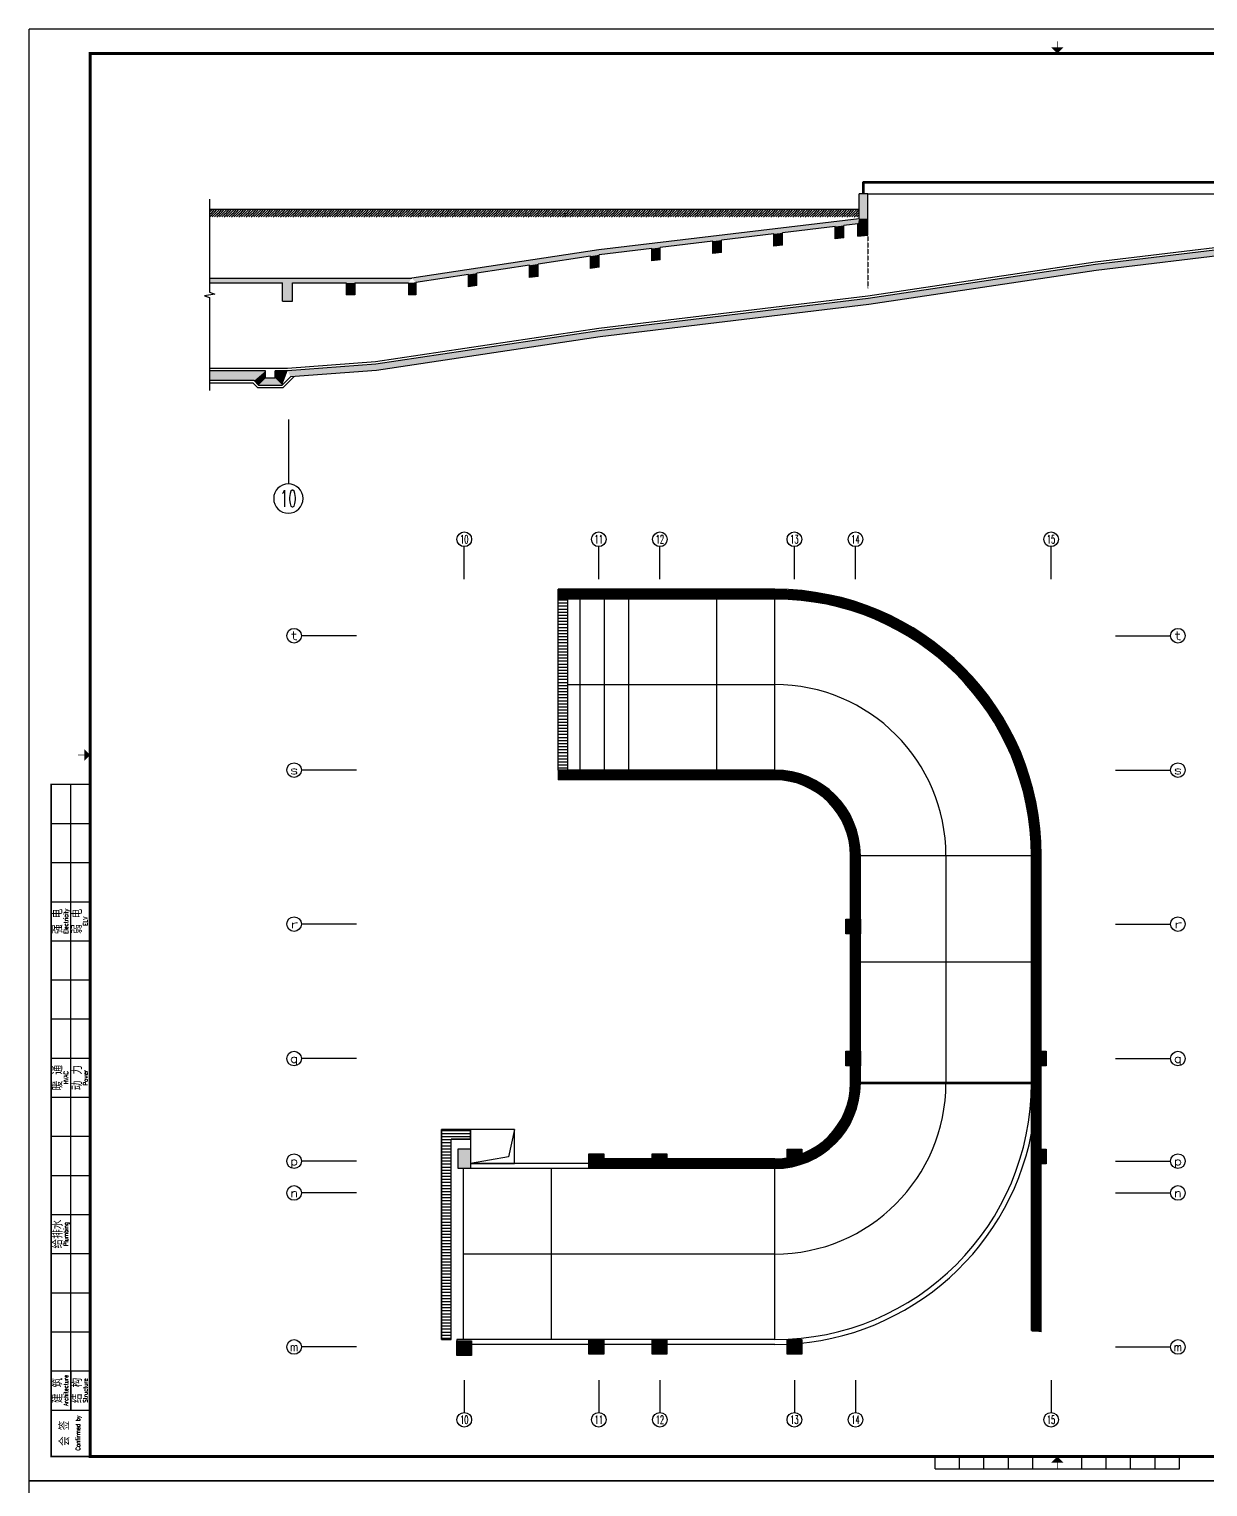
# Model space of a CAD drawing. Extents: x -1348811 to 123514, y -640545 to 749356.
# Drawn here: x -818359 to -770151, y 271985 to 331628 of the extents above; entities that cross this region are included whole.
import ezdxf
from ezdxf.enums import TextEntityAlignment as Align

# ---------------------------------------------------------------- set-up
doc = ezdxf.new("R2010")
doc.units = 0
doc.header["$LTSCALE"] = 10
doc.header["$MEASUREMENT"] = 0
doc.linetypes.add('DASH', pattern=[0.35, 0.25, -0.1])
doc.layers.get('0').update_dxf_attribs({"linetype": 'CONTINUOUS'})
for name, color, linetype in [('A-STAIRS', 9, 'CONTINUOUS'), ('AXIS', 3, 'CONTINUOUS'), ('AXIS_TEXT', 7, 'CONTINUOUS'), ('COLU', 1, 'CONTINUOUS'), ('COLU_HATCH', 252, 'CONTINUOUS'), ('DIM_SYMB', 3, 'CONTINUOUS'), ('jlq', 1, 'CONTINUOUS'), ('PUB_HATCH', 9, 'CONTINUOUS'), ('STAIR', 9, 'CONTINUOUS'), ('STAIRS', 9, 'CONTINUOUS'), ('wall', 8, 'CONTINUOUS'), ('图框', 7, 'CONTINUOUS'), ('结构墙', 1, 'CONTINUOUS')]:
    doc.layers.add(name, color=color, linetype=linetype)
doc.styles.add('_TCH_AXIS', font='COMPLEX', dxfattribs={"bigfont": 'GBCBIG'})
doc.styles.add('COMPLEX', font='COMPLEX')
doc.styles.add('TKZ2_tjkts.shx', font='tjromant.shx', dxfattribs={"bigfont": 'tjkts.shx'})

# ---------------------------------------------------------------- blocks, each defined once
blk = doc.blocks.new('TJAD_TK_A1')
for p, q in [((517.38, 385.45), (517.38, 641.45)), ((509.38, 625.45), (525.38, 625.45)), ((509.38, 609.45), (525.38, 609.45)), ((509.38, 593.45), (525.38, 593.45)), ((509.38, 577.45), (525.38, 577.45)), ((509.38, 561.45), (525.38, 561.45)), ((509.38, 545.45), (525.38, 545.45)), ((509.38, 529.45), (525.38, 529.45)), ((509.38, 513.45), (525.38, 513.45)), ((509.38, 497.45), (525.38, 497.45)), ((509.38, 481.45), (525.38, 481.45)), ((509.38, 465.45), (525.38, 465.45)), ((509.38, 449.45), (525.38, 449.45)), ((509.38, 433.45), (525.38, 433.45)), ((509.38, 417.45), (525.38, 417.45)), ((509.38, 401.45), (525.38, 401.45)), ((517.38, 401.45), (517.38, 385.45)), ((509.38, 385.45), (525.38, 385.45))]:
    blk.add_line(p, q)
at = {"layer": '图框'}
for p, q in [((1341.38, 950.45), (500.38, 950.45)), ((500.38, 356.45), (500.38, 950.45)), ((870.88, 361.45), (870.88, 366.45)), ((880.88, 361.45), (880.88, 366.45)), ((890.88, 361.45), (890.88, 366.45)), ((900.88, 361.45), (900.88, 366.45)), ((910.88, 361.45), (910.88, 366.45)), ((930.88, 361.45), (930.88, 366.45)), ((940.88, 361.45), (940.88, 366.45)), ((950.88, 361.45), (950.88, 366.45)), ((960.88, 361.45), (960.88, 366.45)), ((970.88, 361.45), (970.88, 366.45)), ((870.88, 361.45), (970.88, 361.45)), ((500.38, 356.45), (1341.38, 356.45))]:
    blk.add_line(p, q, dxfattribs=at)
for points, const_width in [([(920.88, 942.95), (920.88, 945.45)], 0.3), ([(522.88, 653.45), (520.38, 653.45)], 0.3), ([(525.38, 366.45), (509.38, 366.45), (509.38, 641.45), (525.38, 641.45)], 0.6), ([(920.88, 363.95), (920.88, 361.45)], 0.3)]:
    blk.add_lwpolyline(points, dxfattribs=dict(at, const_width=const_width))
at = {"layer": '图框', "const_width": 1.2}
blk.add_lwpolyline([(1331.38, 940.45), (525.38, 940.45), (525.38, 366.45), (1331.38, 366.45)], close=True, dxfattribs=at)
at = {"layer": '图框'}
for points in [[(918.38, 942.95), (923.38, 942.95), (920.88, 940.45)], [(522.88, 650.95), (522.88, 655.95), (525.38, 653.45)], [(918.38, 363.95), (923.38, 363.95), (920.88, 366.45)]]:
    blk.add_solid(points, dxfattribs=at)
at = {"style": 'TKZ2_tjkts.shx', "width": 0.8}
for s, p in [('Electricity', (515.4, 585.45)), ('ELV', (523.4, 585.45)), ('HVAC', (515.4, 521.45)), ('Power', (523.4, 521.45)), ('Plumbing', (515.4, 457.45)), ('Architecture', (515.4, 393.45)), ('Structure', (523.4, 393.45)), ('Confirmed by', (520.33, 376.06))]:
    blk.add_text(s, height=1.8, rotation=90, dxfattribs=at).set_placement(p, align=Align.MIDDLE_CENTER)
at = {"style": 'TKZ2_tjkts.shx'}
for s, p in [('强 电', (512.17, 585.45)), ('弱 电', (520.17, 585.45)), ('暖 通', (512.17, 521.45)), ('动 力', (520.17, 521.45)), ('给排水', (512.17, 457.45)), ('建 筑', (512.17, 393.45)), ('结 构', (520.17, 393.45)), ('会 签', (515, 375.95))]:
    blk.add_text(s, height=3.6, rotation=90, dxfattribs=at).set_placement(p, align=Align.MIDDLE_CENTER)
blk = doc.blocks.new('TJAD_图框_A1')
at = {"layer": '图框'}
blk.add_blockref('TJAD_TK_A1', (0, 0), dxfattribs=at)
blk = doc.blocks.new('_AXISO')
blk.add_circle((0, 0), 0.5)
at = {"layer": 'AXIS_TEXT', "style": 'COMPLEX', "width": 1.041667}
blk.add_attdef('A', text='', height=0.56, dxfattribs=at).set_placement((-0.25, -0.28), (0.25, -0.28), align=Align.FIT)
blk = doc.blocks.new('$LinePat$00000001')
for p, q in [((100, 0), (0, -100)), ((100, -100), (0, -200)), ((100, -200), (0, -300))]:
    blk.add_line(p, q)

msp = doc.modelspace()

# ---------------------------------------------------------------- hatches: boundary and pattern name
at = {"layer": 'COLU_HATCH'}
for points in [[(-784961.8, 295210.3), (-784361.8, 295210.3), (-784361.8, 294610.3), (-784961.8, 294610.3)], [(-784961.8, 289810.3), (-784361.8, 289810.3), (-784361.8, 289210.3), (-784961.8, 289210.3)], [(-777361.8, 289810.3), (-776761.8, 289810.3), (-776761.8, 289210.3), (-777361.8, 289210.3)], [(-800811.8, 285810.3), (-800311.8, 285810.3), (-800311.8, 285010.3), (-800811.8, 285010.3)], [(-787361.8, 285803), (-786761.8, 285803), (-786761.8, 285203), (-787361.8, 285203)], [(-777361.8, 285803), (-776761.8, 285803), (-776761.8, 285203), (-777361.8, 285203)], [(-795461.8, 285610.3), (-794861.8, 285610.3), (-794861.8, 285010.3), (-795461.8, 285010.3)], [(-792884.6, 285610.3), (-792284.6, 285610.3), (-792284.6, 285010.3), (-792884.6, 285010.3)], [(-800861.8, 277960.3), (-800261.8, 277960.3), (-800261.8, 277360.3), (-800861.8, 277360.3)], [(-795461.8, 278010.3), (-794861.8, 278010.3), (-794861.8, 277410.3), (-795461.8, 277410.3)], [(-792884.6, 278010.3), (-792284.6, 278010.3), (-792284.6, 277410.3), (-792884.6, 277410.3)], [(-787361.8, 278010.3), (-786761.8, 278010.3), (-786761.8, 277410.3), (-787361.8, 277410.3)]]:
    msp.add_hatch(color=256, dxfattribs=at).paths.add_polyline_path(points)
at = {"layer": 'STAIRS'}
h = msp.add_hatch(dxfattribs=at)
h.set_pattern_fill('ANSI31', color=252, scale=1000, angle=315, style=0)
h.set_pattern_definition([(0, (-50505.25, 217151.34), (4e-14, 125), [])])
h.paths.add_polyline_path([(-796328.8, 306810.3), (-796728.8, 306810.3), (-796728.8, 305112.3), (-796328.8, 305112.3)])
h.paths.add_polyline_path([(-796328.8, 305112.3), (-796728.8, 305112.3), (-796728.8, 301310.3), (-796328.8, 301310.3)])
h.paths.add_polyline_path([(-796328.8, 308310.3), (-796728.8, 308310.3), (-796728.8, 306810.3), (-796328.8, 306810.3)])
h.paths.add_polyline_path([(-797038.1, 305137.9), (-796049.3, 305137.9), (-796049.3, 305584.2), (-797038.1, 305584.2)], flags=9)
h.paths.add_polyline_path([(-796462.4, 304285.2), (-795695.3, 304285.2), (-795695.3, 303835.2), (-796462.4, 303835.2)], flags=9)
h = msp.add_hatch(dxfattribs=at)
h.set_pattern_fill('ANSI31', color=252, scale=1000, angle=315, style=0)
h.set_pattern_definition([(0, (-278494.17, 323069.76), (4e-14, 125), [])])
h.paths.add_polyline_path([(-801494.8, 278010.3), (-801094.8, 278010.3), (-801094.8, 286210.3), (-800311.8, 286210.3), (-800311.8, 286610.3), (-801494.8, 286610.3)])

# ---------------------------------------------------------------- linework, layer by layer
at = {"layer": 'A-STAIRS'}
for p, q in [((-784262.2, 324894.7), (-784262.2, 325369.7)), ((-784237.2, 325394.7), (-755964.9, 325394.7)), ((-784212.2, 324894.7), (-784212.2, 325369.7)), ((-784212.2, 325344.7), (-755964.9, 325344.7)), ((-784062.2, 324894.7), (-755797.2, 324894.7)), ((-784412.2, 324245.4), (-810981, 324245.4)), ((-763766.2, 323419.4), (-774762.2, 322099.9)), ((-774762.2, 322099.9), (-784062.2, 320704.9)), ((-784062.2, 320704.9), (-795058.2, 319385.4)), ((-795058.2, 319385.4), (-804191.2, 318015.4)), ((-804191.2, 318015.4), (-807791.2, 317745.4)), ((-807791.2, 317745.4), (-810981, 317745.4)), ((-807966.9, 316962.6), (-807514.3, 317415.2)), ((-809198.3, 317145.4), (-810981, 317145.4)), ((-809015.5, 316962.6), (-809198.3, 317145.4)), ((-809015.5, 316962.6), (-807966.9, 316962.6))]:
    msp.add_line(p, q, dxfattribs=at)
at = {"layer": 'A-STAIRS', "linetype": 'DASH', "ltscale": 2}
msp.add_line((-784062.2, 323204.9), (-784062.2, 321034.8), dxfattribs=at)
at = {"layer": 'A-STAIRS', "linetype": 'ByBlock'}
for p, q in [((-796728.8, 301310.3), (-796728.8, 308310.3)), ((-796328.8, 301310.3), (-796328.8, 308310.3)), ((-795828.8, 301310.3), (-795828.8, 308310.3)), ((-794828.8, 301310.3), (-794828.8, 308310.3)), ((-793828.8, 301310.3), (-793828.8, 308310.3)), ((-790228.8, 301310.3), (-790228.8, 308310.3)), ((-787861.8, 301310.3), (-787861.8, 308310.3)), ((-796301.8, 304810.3), (-787861.8, 304810.3)), ((-777361.8, 297810.3), (-784361.8, 297810.3)), ((-780861.8, 297810.3), (-780861.8, 293460.3)), ((-784361.8, 293460.3), (-777361.8, 293460.3)), ((-780861.8, 293452.1), (-780861.8, 288510.3)), ((-777361.8, 288510.3), (-784361.8, 288510.3)), ((-801494.8, 278010.3), (-801494.8, 286610.3)), ((-800311.8, 286610.3), (-801494.8, 286610.3)), ((-801094.8, 278010.3), (-801094.8, 286210.3)), ((-800311.8, 286210.3), (-801094.8, 286210.3)), ((-800594.8, 278010.3), (-800594.8, 285010.3)), ((-796994.8, 278010.3), (-796994.8, 285010.3)), ((-796994.8, 278010.3), (-796994.8, 285010.3)), ((-787861.8, 278010.3), (-787861.8, 285010.3)), ((-787861.8, 281510.3), (-800594.8, 281510.3)), ((-801094.8, 278010.3), (-801494.8, 278010.3))]:
    msp.add_line(p, q, dxfattribs=at)
at = {"layer": 'A-STAIRS', "linetype": 'DASH', "const_width": 100}
msp.add_lwpolyline([(-784361.8, 288510.3), (-777361.8, 288510.3)], dxfattribs=at)
at = {"layer": 'A-STAIRS', "linetype": 'ByBlock'}
msp.add_lwpolyline([(-800311.8, 286610.3), (-800311.8, 285210.3), (-798511.8, 285210.3), (-798511.8, 286610.3)], close=True, dxfattribs=at)
msp.add_lwpolyline([(-798511.8, 286610.3), (-798750.5, 285491.9), (-800311.8, 285210.3)], dxfattribs=at)
for centre, start, end in [((-787861.8, 297810.3), 0, 90), ((-787861.8, 288510.3), 270, 0)]:
    msp.add_arc(centre, 7000, start, end, dxfattribs=at)
at = {"layer": 'AXIS', "linetype": 'ByBlock'}
msp.add_line((-807758.2, 315656.5), (-807758.2, 313023.4), dxfattribs=at)
at = {"layer": 'AXIS'}
for p, q in [((-800561.8, 309128.4), (-800561.8, 310455.2)), ((-795061.8, 309128.4), (-795061.8, 310455.2)), ((-792561.8, 309128.4), (-792561.8, 310455.2)), ((-787061.8, 309128.4), (-787061.8, 310455.2)), ((-784561.8, 309128.4), (-784561.8, 310455.2)), ((-776561.8, 309128.4), (-776561.8, 310455.2)), ((-804973.1, 306810.3), (-807222.3, 306810.3)), ((-773924.5, 306810.3), (-771675.3, 306810.3)), ((-804973.1, 301310.3), (-807222.3, 301310.3)), ((-773924.5, 301310.3), (-771675.3, 301310.3)), ((-804973.1, 295010.3), (-807222.3, 295010.3)), ((-773924.5, 295010.3), (-771675.3, 295010.3)), ((-804973.1, 289510.3), (-807222.3, 289510.3)), ((-773924.5, 289510.3), (-771675.3, 289510.3)), ((-804973.1, 285310.3), (-807222.3, 285310.3)), ((-773924.5, 285310.3), (-771675.3, 285310.3)), ((-804973.1, 284010.3), (-807222.3, 284010.3)), ((-773924.5, 284010.3), (-771675.3, 284010.3)), ((-804973.1, 277710.3), (-807222.3, 277710.3)), ((-773924.5, 277710.3), (-771675.3, 277710.3)), ((-800561.8, 276356.9), (-800561.8, 275030.1)), ((-795061.8, 276356.9), (-795061.8, 275030.1)), ((-792561.8, 276356.9), (-792561.8, 275030.1)), ((-787061.8, 276356.9), (-787061.8, 275030.1)), ((-784561.8, 276356.9), (-784561.8, 275030.1)), ((-776561.8, 276356.9), (-776561.8, 275030.1))]:
    msp.add_line(p, q, dxfattribs=at)
for centre in [(-800561.8, 310755.2), (-795061.8, 310755.2), (-792561.8, 310755.2), (-787061.8, 310755.2), (-784561.8, 310755.2), (-776561.8, 310755.2), (-807522.3, 306810.3), (-771375.3, 306810.3), (-807522.3, 301310.3), (-771375.3, 301310.3), (-807522.3, 295010.3), (-771375.3, 295010.3), (-807522.3, 289510.3), (-771375.3, 289510.3), (-807522.3, 285310.3), (-771375.3, 285310.3), (-807522.3, 284010.3), (-771375.3, 284010.3), (-807522.3, 277710.3), (-771375.3, 277710.3), (-800561.8, 274730.1), (-795061.8, 274730.1), (-792561.8, 274730.1), (-787061.8, 274730.1), (-784561.8, 274730.1), (-776561.8, 274730.1)]:
    msp.add_circle(centre, 300, dxfattribs=at)
at = {"layer": 'COLU'}
for points in [[(-784961.8, 295210.3), (-784361.8, 295210.3), (-784361.8, 294610.3), (-784961.8, 294610.3)], [(-784961.8, 289810.3), (-784361.8, 289810.3), (-784361.8, 289210.3), (-784961.8, 289210.3)], [(-777361.8, 289810.3), (-776761.8, 289810.3), (-776761.8, 289210.3), (-777361.8, 289210.3)], [(-800811.8, 285810.3), (-800311.8, 285810.3), (-800311.8, 285010.3), (-800811.8, 285010.3)], [(-787361.8, 285803), (-786761.8, 285803), (-786761.8, 285203), (-787361.8, 285203)], [(-777361.8, 285803), (-776761.8, 285803), (-776761.8, 285203), (-777361.8, 285203)], [(-795461.8, 285610.3), (-794861.8, 285610.3), (-794861.8, 285010.3), (-795461.8, 285010.3)], [(-792884.6, 285610.3), (-792284.6, 285610.3), (-792284.6, 285010.3), (-792884.6, 285010.3)], [(-800861.8, 277960.3), (-800261.8, 277960.3), (-800261.8, 277360.3), (-800861.8, 277360.3)], [(-795461.8, 278010.3), (-794861.8, 278010.3), (-794861.8, 277410.3), (-795461.8, 277410.3)], [(-792884.6, 278010.3), (-792284.6, 278010.3), (-792284.6, 277410.3), (-792884.6, 277410.3)], [(-787361.8, 278010.3), (-786761.8, 278010.3), (-786761.8, 277410.3), (-787361.8, 277410.3)]]:
    msp.add_lwpolyline(points, close=True, dxfattribs=at)
at = {"layer": 'COLU_HATCH', "const_width": 400}
for points in [[(-777161.8, 278329.6), (-777161.8, 297810.3, 0.4142136), (-787861.8, 308510.3), (-796728.8, 308510.3)], [(-796728.8, 301110.3), (-787861.8, 301110.3, -0.4142136), (-784561.8, 297810.3), (-784561.8, 288510.3, -0.4142136), (-787861.8, 285210.3), (-794861.8, 285210.3)]]:
    msp.add_lwpolyline(points, format="xyb", dxfattribs=at)
at = {"layer": 'DIM_SYMB'}
msp.add_lwpolyline([(-810981, 324664.9), (-810981, 320867.6), (-810771, 320791.2), (-811191, 320717.2), (-810981, 320642.6), (-810981, 316845.4)], dxfattribs=at)
for points in [[(-795828.8, 304810.3, 0, 0, 0), (-795128.8, 304810.3, 80, 0, 0), (-794828.8, 304810.3, 0, 0, 0)], [(-793828.8, 304810.3, 0, 0, 0), (-788161.8, 304810.3, 80, 0, 0), (-787861.8, 304810.3, 0, 0, 0)], [(-780861.8, 297810.3, 0, 0, 0), (-780861.8, 288810.3, 80, 0, 0), (-780861.8, 288510.3, 0, 0, 0)], [(-787861.8, 281510.3, 0, 0, 0), (-800294.8, 281510.3, 80, 0, 0), (-800594.8, 281510.3, 0, 0, 0)]]:
    msp.add_lwpolyline(points, format="xyseb", dxfattribs=at)
at = {"layer": 'jlq'}
for p, q in [((-787861.8, 308710.3), (-796728.8, 308710.3)), ((-796728.8, 308310.3), (-796728.8, 308710.3)), ((-787861.8, 308310.3), (-796728.8, 308310.3)), ((-787861.8, 301310.3), (-796728.8, 301310.3)), ((-796728.8, 301310.3), (-796728.8, 300910.3)), ((-787861.8, 300910.3), (-796728.8, 300910.3)), ((-784761.8, 288510.3), (-784761.8, 297810.3)), ((-784361.8, 288510.3), (-784361.8, 297810.3)), ((-777361.8, 292570.6), (-777361.8, 297810.3)), ((-776961.8, 292416.7), (-776961.8, 297810.3)), ((-777361.8, 278381.2), (-777361.8, 292570.6)), ((-776961.8, 278329.6), (-776961.8, 292416.7)), ((-787861.8, 285410.3), (-794861.8, 285410.3)), ((-794861.8, 285410.3), (-794861.8, 285010.3)), ((-787861.8, 285010.3), (-794861.8, 285010.3)), ((-776961.8, 278329.6), (-777361.8, 278381.2))]:
    msp.add_line(p, q, dxfattribs=at)
for centre, radius, start, end in [((-787861.8, 297810.3), 10900, 0, 90), ((-787861.8, 297810.3), 10500, 0, 90), ((-787861.8, 297810.3), 3500, 0, 90), ((-787861.8, 297810.3), 3100, 0, 90), ((-787861.8, 288510.3), 3500, 270, 0), ((-787861.8, 288510.3), 3100, 270, 0)]:
    msp.add_arc(centre, radius, start, end, dxfattribs=at)
at = {"layer": 'PUB_HATCH'}
for points in [[(-784412.2, 324894.7), (-784062.2, 324894.7), (-784412.2, 323870.7), (-784062.2, 323870.7)], [(-795045.1, 322393.3), (-795058.2, 322593.2), (-784462.2, 323663.3), (-784412.2, 323870.7)], [(-784412.2, 323870.7), (-784062.2, 323870.7), (-784462.2, 323663.3), (-784062.2, 323663.3)], [(-787895.1, 322744.9), (-787545.1, 322786.9), (-787895.1, 323251.3), (-787545.1, 323293.3)], [(-785395.1, 323044.9), (-785045.1, 323086.9), (-785395.1, 323551.3), (-785045.1, 323593.3)], [(-784462.2, 323663.3), (-784062.2, 323663.3), (-784462.2, 323156.9), (-784062.2, 323204.9)], [(-774715.4, 321753), (-774745.2, 322001.2), (-763719.4, 323072.5), (-763752.8, 323320.3)], [(-792895.1, 322144.9), (-792545.1, 322186.9), (-792895.1, 322651.3), (-792545.1, 322693.3)], [(-790395.1, 322444.9), (-790045.1, 322486.9), (-790395.1, 322951.3), (-790045.1, 322993.3)], [(-802545.1, 321267.9), (-802710.1, 321445.4), (-795045.1, 322393.3), (-795058.2, 322593.2)], [(-795395.1, 321834.8), (-795045.1, 321887.3), (-795395.1, 322340.4), (-795045.1, 322393.3)], [(-800395.1, 321084.8), (-800045.1, 321137.3), (-800395.1, 321590.4), (-800045.1, 321642.9)], [(-797895.1, 321459.8), (-797545.1, 321512.3), (-797895.1, 321965.4), (-797545.1, 322017.9)], [(-784015.4, 320358), (-784048.8, 320605.8), (-774715.4, 321753), (-774745.2, 322001.2)], [(-810981, 321445.4), (-810981, 321245.4), (-802710.1, 321445.4), (-802845.1, 321245.4)], [(-807991.2, 320495.4), (-807591.2, 320495.4), (-807991.2, 321245.4), (-807591.2, 321245.4)], [(-805393.2, 320762.3), (-805043.2, 320762.3), (-805393.2, 321245.4), (-805043.2, 321245.4)], [(-802710.1, 321445.4), (-802845.1, 321245.4), (-802545.1, 321267.9), (-802710.1, 321445.4)], [(-802845.1, 320762.3), (-802545.1, 320762.3), (-802845.1, 321245.4), (-802545.1, 321267.9)], [(-795011.4, 319038.5), (-795048.5, 319285.7), (-784015.4, 320358), (-784048.8, 320605.8)], [(-804152.1, 317667.4), (-804180, 317916), (-795011.4, 319038.5), (-795048.5, 319285.7)], [(-807667.2, 317403.7), (-807787.4, 317645.4), (-804152.1, 317667.4), (-804180, 317916)], [(-810981, 317645.4), (-810981, 317245.4), (-808691.2, 317645.4), (-809156.9, 317245.4)], [(-808691.2, 317645.4), (-809156.9, 317245.4), (-808691.2, 317345.4), (-808974, 317062.6)], [(-808691.2, 317345.4), (-808974, 317062.6), (-808291.2, 317345.4), (-808008.3, 317062.6)], [(-808291.2, 317645.4), (-808291.2, 317345.4), (-807787.4, 317645.4), (-808008.3, 317062.6)], [(-807787.4, 317645.4), (-808008.3, 317062.6), (-807667.2, 317403.7), (-807787.4, 317645.4)]]:
    msp.add_solid(points, dxfattribs=at)
at = {"layer": 'STAIR'}
msp.add_line((-795461.8, 278010.3), (-800594.8, 278010.3), dxfattribs=at)
msp.add_lwpolyline([(-801494.8, 278010.3), (-801094.8, 278010.3), (-801094.8, 286210.3), (-800311.8, 286210.3), (-800311.8, 286610.3), (-801494.8, 286610.3)], close=True, dxfattribs=at)
at = {"layer": 'wall', "linetype": 'ByBlock'}
for p, q in [((-795461.8, 285210.3), (-800311.8, 285210.3)), ((-795461.8, 285010.3), (-800311.8, 285010.3)), ((-787861.8, 278010.3), (-800861.8, 278010.3)), ((-800861.8, 278010.3), (-800861.8, 277960.3)), ((-787861.8, 277810.3), (-800261.8, 277810.3))]:
    msp.add_line(p, q, dxfattribs=at)
for radius, end in [(10500, 0), (10700, 348.904687)]:
    msp.add_arc((-787861.8, 288510.3), radius, 270, end, dxfattribs=at)
at = {"layer": '结构墙', "linetype": 'ByBlock'}
for p, q in [((-784412.2, 323870.7), (-784412.2, 324894.7)), ((-784062.2, 324894.7), (-784412.2, 324894.7)), ((-784062.2, 323204.9), (-784062.2, 324894.7)), ((-784412.2, 323870.7), (-795058.2, 322593.2)), ((-785395.1, 323551.3), (-787545.1, 323293.3)), ((-784462.2, 323663.3), (-785045.1, 323593.3)), ((-784462.2, 323156.9), (-784462.2, 323663.3)), ((-763752.8, 323320.3), (-774748.8, 322000.8)), ((-790395.1, 322951.3), (-792545.1, 322693.3)), ((-787895.1, 323251.3), (-790045.1, 322993.3)), ((-784462.2, 323156.9), (-784062.2, 323204.9)), ((-763719.4, 323072.5), (-774715.4, 321753)), ((-795058.2, 322593.2), (-802710.1, 321445.4)), ((-795395.1, 322340.4), (-797545.1, 322017.9)), ((-792895.1, 322651.3), (-795045.1, 322393.3)), ((-800395.1, 321590.4), (-802545.1, 321267.9)), ((-797895.1, 321965.4), (-800045.1, 321642.9)), ((-774748.8, 322000.8), (-784048.8, 320605.8)), ((-774715.4, 321753), (-784015.4, 320358)), ((-810981, 321445.4), (-802710.1, 321445.4)), ((-810981, 321245.4), (-807991.2, 321245.4)), ((-807991.2, 320495.4), (-807991.2, 321245.4)), ((-807591.2, 320495.4), (-807591.2, 321245.4)), ((-807591.2, 321245.4), (-805393.2, 321245.4)), ((-805043.2, 321245.4), (-802845.1, 321245.4)), ((-802845.1, 321245.4), (-802845.1, 320762.3)), ((-802545.1, 321267.9), (-802545.1, 320762.3)), ((-807991.2, 320495.4), (-807591.2, 320495.4)), ((-802545.1, 320762.3), (-802845.1, 320762.3)), ((-784048.8, 320605.8), (-795044.8, 319286.2)), ((-784015.4, 320358), (-795011.4, 319038.5)), ((-795044.8, 319286.2), (-804180, 317916)), ((-795011.4, 319038.5), (-804152.1, 317667.4)), ((-804180, 317916), (-807787.4, 317645.4)), ((-808691.2, 317645.4), (-810981, 317645.4)), ((-808691.2, 317345.4), (-808691.2, 317645.4)), ((-808291.2, 317345.4), (-808691.2, 317345.4)), ((-808291.2, 317345.4), (-808291.2, 317645.4)), ((-807787.4, 317645.4), (-808291.2, 317645.4)), ((-808008.3, 317062.6), (-807667.2, 317403.7)), ((-804152.1, 317667.4), (-807667.2, 317403.7)), ((-809156.9, 317245.4), (-810981, 317245.4)), ((-808974, 317062.6), (-809156.9, 317245.4)), ((-808974, 317062.6), (-808008.3, 317062.6))]:
    msp.add_line(p, q, dxfattribs=at)
at = {"layer": '结构墙'}
for p, q in [((-787545.1, 322786.9), (-787545.1, 323293.3)), ((-785395.1, 323044.9), (-785395.1, 323551.3)), ((-785045.1, 323086.9), (-785045.1, 323593.3)), ((-792545.1, 322186.9), (-792545.1, 322693.3)), ((-790395.1, 322444.9), (-790395.1, 322951.3)), ((-790045.1, 322486.9), (-790045.1, 322993.3)), ((-787895.1, 322744.9), (-787895.1, 323251.3)), ((-787545.1, 322786.9), (-787895.1, 322744.9)), ((-785045.1, 323086.9), (-785395.1, 323044.9)), ((-795395.1, 321834.8), (-795395.1, 322340.4)), ((-795045.1, 321887.3), (-795045.1, 322393.3)), ((-792895.1, 322144.9), (-792895.1, 322651.3)), ((-792545.1, 322186.9), (-792895.1, 322144.9)), ((-790045.1, 322486.9), (-790395.1, 322444.9)), ((-800395.1, 321084.8), (-800395.1, 321590.4)), ((-800045.1, 321137.3), (-800045.1, 321642.9)), ((-797895.1, 321459.8), (-797895.1, 321965.4)), ((-797545.1, 321512.3), (-797895.1, 321459.8)), ((-797545.1, 321512.3), (-797545.1, 322017.9)), ((-795045.1, 321887.3), (-795395.1, 321834.8)), ((-805393.2, 321245.4), (-805393.2, 320762.3)), ((-805043.2, 321245.4), (-805043.2, 320762.3)), ((-802545.1, 320762.3), (-802545.1, 321267.9)), ((-800045.1, 321137.3), (-800395.1, 321084.8)), ((-805043.2, 320762.3), (-805393.2, 320762.3))]:
    msp.add_line(p, q, dxfattribs=at)
at = {"layer": '结构墙', "linetype": 'ByBlock'}
for start, end in [(0, 180), (180, 0)]:
    msp.add_arc((-784237.2, 325369.7), 25, start, end, dxfattribs=at)

# ---------------------------------------------------------------- block references
at = {"layer": 'AXIS', "linetype": 'ByBlock'}
ref = msp.add_blockref('_AXISO', (-807758.2, 312423.4), dxfattribs=dict(at, xscale=-1199.999999999971, yscale=1200, zscale=1200, rotation=12.01260007440029))
ref.add_attrib('A', '10', dxfattribs={"layer": 'AXIS_TEXT', "linetype": 'ByBlock', "height": 678.82, "style": '_TCH_AXIS', "width": 0.724138}).set_placement((-808097.6, 312083.9), (-807418.8, 312083.9), align=Align.FIT)
at = {"layer": 'PUB_HATCH', "xscale": 1.002595441186287, "rotation": 180.0000000000001}
for p in [(-810880.7, 323945.4), (-810780.4, 323945.4), (-810680.2, 323945.4), (-810579.9, 323945.4), (-810479.7, 323945.4), (-810379.4, 323945.4), (-810279.2, 323945.4), (-810178.9, 323945.4), (-810078.6, 323945.4), (-809978.4, 323945.4), (-809878.1, 323945.4), (-809777.9, 323945.4), (-809677.6, 323945.4), (-809577.3, 323945.4), (-809477.1, 323945.4), (-809376.8, 323945.4), (-809276.6, 323945.4), (-809176.3, 323945.4), (-809076, 323945.4), (-808975.8, 323945.4), (-808875.5, 323945.4), (-808775.3, 323945.4), (-808675, 323945.4), (-808574.7, 323945.4), (-808474.5, 323945.4), (-808374.2, 323945.4), (-808274, 323945.4), (-808173.7, 323945.4), (-808073.4, 323945.4), (-807973.2, 323945.4), (-807872.9, 323945.4), (-807772.7, 323945.4), (-807672.4, 323945.4), (-807572.1, 323945.4), (-807471.9, 323945.4), (-807371.6, 323945.4), (-807271.4, 323945.4), (-807171.1, 323945.4), (-807070.8, 323945.4), (-806970.6, 323945.4), (-806870.3, 323945.4), (-806770.1, 323945.4), (-806669.8, 323945.4), (-806569.5, 323945.4), (-806469.3, 323945.4), (-806369, 323945.4), (-806268.8, 323945.4), (-806168.5, 323945.4), (-806068.2, 323945.4), (-805968, 323945.4), (-805867.7, 323945.4), (-805767.5, 323945.4), (-805667.2, 323945.4), (-805567, 323945.4), (-805466.7, 323945.4), (-805366.4, 323945.4), (-805266.2, 323945.4), (-805165.9, 323945.4), (-805065.7, 323945.4), (-804965.4, 323945.4), (-804865.1, 323945.4), (-804764.9, 323945.4), (-804664.6, 323945.4), (-804564.4, 323945.4), (-804464.1, 323945.4), (-804363.8, 323945.4), (-804263.6, 323945.4), (-804163.3, 323945.4), (-804063.1, 323945.4), (-803962.8, 323945.4), (-803862.5, 323945.4), (-803762.3, 323945.4), (-803662, 323945.4), (-803561.8, 323945.4), (-803461.5, 323945.4), (-803361.2, 323945.4), (-803261, 323945.4), (-803160.7, 323945.4), (-803060.5, 323945.4), (-802960.2, 323945.4), (-802859.9, 323945.4), (-802759.7, 323945.4), (-802659.4, 323945.4), (-802559.2, 323945.4), (-802458.9, 323945.4), (-802358.6, 323945.4), (-802258.4, 323945.4), (-802158.1, 323945.4), (-802057.9, 323945.4), (-801957.6, 323945.4), (-801857.3, 323945.4), (-801757.1, 323945.4), (-801656.8, 323945.4), (-801556.6, 323945.4), (-801456.3, 323945.4), (-801356.1, 323945.4), (-801255.8, 323945.4), (-801155.5, 323945.4), (-801055.3, 323945.4), (-800955, 323945.4), (-800854.8, 323945.4), (-800754.5, 323945.4), (-800654.2, 323945.4), (-800554, 323945.4), (-800453.7, 323945.4), (-800353.5, 323945.4), (-800253.2, 323945.4), (-800152.9, 323945.4), (-800052.7, 323945.4), (-799952.4, 323945.4), (-799852.2, 323945.4), (-799751.9, 323945.4), (-799651.6, 323945.4), (-799551.4, 323945.4), (-799451.1, 323945.4), (-799350.9, 323945.4), (-799250.6, 323945.4), (-799150.3, 323945.4), (-799050.1, 323945.4), (-798949.8, 323945.4), (-798849.6, 323945.4), (-798749.3, 323945.4), (-798649, 323945.4), (-798548.8, 323945.4), (-798448.5, 323945.4), (-798348.3, 323945.4), (-798248, 323945.4), (-798147.7, 323945.4), (-798047.5, 323945.4), (-797947.2, 323945.4), (-797847, 323945.4), (-797746.7, 323945.4), (-797646.4, 323945.4), (-797546.2, 323945.4), (-797445.9, 323945.4), (-797345.7, 323945.4), (-797245.4, 323945.4), (-797145.2, 323945.4), (-797044.9, 323945.4), (-796944.6, 323945.4), (-796844.4, 323945.4), (-796744.1, 323945.4), (-796643.9, 323945.4), (-796543.6, 323945.4), (-796443.3, 323945.4), (-796343.1, 323945.4), (-796242.8, 323945.4), (-796142.6, 323945.4), (-796042.3, 323945.4), (-795942, 323945.4), (-795841.8, 323945.4), (-795741.5, 323945.4), (-795641.3, 323945.4), (-795541, 323945.4), (-795440.7, 323945.4), (-795340.5, 323945.4), (-795240.2, 323945.4), (-795140, 323945.4), (-795039.7, 323945.4), (-794939.4, 323945.4), (-794839.2, 323945.4), (-794738.9, 323945.4), (-794638.7, 323945.4), (-794538.4, 323945.4), (-794438.1, 323945.4), (-794337.9, 323945.4), (-794237.6, 323945.4), (-794137.4, 323945.4), (-794037.1, 323945.4), (-793936.8, 323945.4), (-793836.6, 323945.4), (-793736.3, 323945.4), (-793636.1, 323945.4), (-793535.8, 323945.4), (-793435.5, 323945.4), (-793335.3, 323945.4), (-793235, 323945.4), (-793134.8, 323945.4), (-793034.5, 323945.4), (-792934.2, 323945.4), (-792834, 323945.4), (-792733.7, 323945.4), (-792633.5, 323945.4), (-792533.2, 323945.4), (-792433, 323945.4), (-792332.7, 323945.4), (-792232.4, 323945.4), (-792132.2, 323945.4), (-792031.9, 323945.4), (-791931.7, 323945.4), (-791831.4, 323945.4), (-791731.1, 323945.4), (-791630.9, 323945.4), (-791530.6, 323945.4), (-791430.4, 323945.4), (-791330.1, 323945.4), (-791229.8, 323945.4), (-791129.6, 323945.4), (-791029.3, 323945.4), (-790929.1, 323945.4), (-790828.8, 323945.4), (-790728.5, 323945.4), (-790628.3, 323945.4), (-790528, 323945.4), (-790427.8, 323945.4), (-790327.5, 323945.4), (-790227.2, 323945.4), (-790127, 323945.4), (-790026.7, 323945.4), (-789926.5, 323945.4), (-789826.2, 323945.4), (-789725.9, 323945.4), (-789625.7, 323945.4), (-789525.4, 323945.4), (-789425.2, 323945.4), (-789324.9, 323945.4), (-789224.6, 323945.4), (-789124.4, 323945.4), (-789024.1, 323945.4), (-788923.9, 323945.4), (-788823.6, 323945.4), (-788723.3, 323945.4), (-788623.1, 323945.4), (-788522.8, 323945.4), (-788422.6, 323945.4), (-788322.3, 323945.4), (-788222.1, 323945.4), (-788121.8, 323945.4), (-788021.5, 323945.4), (-787921.3, 323945.4), (-787821, 323945.4), (-787720.8, 323945.4), (-787620.5, 323945.4), (-787520.2, 323945.4), (-787420, 323945.4), (-787319.7, 323945.4), (-787219.5, 323945.4), (-787119.2, 323945.4), (-787018.9, 323945.4), (-786918.7, 323945.4), (-786818.4, 323945.4), (-786718.2, 323945.4), (-786617.9, 323945.4), (-786517.6, 323945.4), (-786417.4, 323945.4), (-786317.1, 323945.4), (-786216.9, 323945.4), (-786116.6, 323945.4), (-786016.3, 323945.4), (-785916.1, 323945.4), (-785815.8, 323945.4), (-785715.6, 323945.4), (-785615.3, 323945.4), (-785515, 323945.4), (-785414.8, 323945.4), (-785314.5, 323945.4), (-785214.3, 323945.4), (-785114, 323945.4), (-785013.7, 323945.4), (-784913.5, 323945.4), (-784813.2, 323945.4), (-784713, 323945.4), (-784612.7, 323945.4), (-784512.4, 323945.4), (-784412.2, 323945.4)]:
    msp.add_blockref('$LinePat$00000001', p, dxfattribs=at)
at = {"layer": 'STAIR', "xscale": 100, "yscale": 100, "zscale": 100}
for p in [(-868397.3, 236582.9), (-868397.3, 177182.9)]:
    msp.add_blockref('TJAD_图框_A1', p, dxfattribs=at)

# ---------------------------------------------------------------- texts
at = {"layer": 'AXIS_TEXT', "style": '_TCH_AXIS'}
for s, height, width, p, p2 in [('10', 339.41, 0.724138, (-800731.5, 310585.5), (-800392.1, 310585.5)), ('11', 339.41, 0.875, (-795231.5, 310585.5), (-794892.1, 310585.5)), ('12', 339.41, 0.724138, (-792731.5, 310585.5), (-792392.1, 310585.5)), ('13', 339.41, 0.724138, (-787231.5, 310585.5), (-786892.1, 310585.5)), ('14', 339.41, 0.677419, (-784731.5, 310585.5), (-784392.1, 310585.5)), ('15', 339.41, 0.724138, (-776731.5, 310585.5), (-776392.1, 310585.5)), ('t', 339.4, 1.909091, (-807692, 306640.6), (-807352.6, 306640.6)), ('t', 339.4, 1.909091, (-771545, 306640.6), (-771205.6, 306640.6)), ('s', 339.4, 1.909091, (-807692, 301140.6), (-807352.6, 301140.6)), ('s', 339.4, 1.909091, (-771545, 301140.6), (-771205.6, 301140.6)), ('r', 339.4, 1.615385, (-807692, 294840.6), (-807352.6, 294840.6)), ('r', 339.4, 1.615385, (-771545, 294840.6), (-771205.6, 294840.6)), ('q', 339.4, 1.3125, (-807692, 289340.6), (-807352.6, 289340.6)), ('q', 339.4, 1.3125, (-771545, 289340.6), (-771205.6, 289340.6)), ('p', 339.4, 1.3125, (-807692, 285140.6), (-807352.6, 285140.6)), ('p', 339.4, 1.3125, (-771545, 285140.6), (-771205.6, 285140.6)), ('n', 339.4, 1.166667, (-807692, 283840.6), (-807352.6, 283840.6)), ('n', 339.4, 1.166667, (-771545, 283840.6), (-771205.6, 283840.6)), ('m', 339.4, 0.724138, (-807692, 277540.6), (-807352.6, 277540.6)), ('m', 339.4, 0.724138, (-771545, 277540.6), (-771205.6, 277540.6)), ('10', 339.41, 0.724138, (-800731.5, 274560.4), (-800392.1, 274560.4)), ('11', 339.41, 0.875, (-795231.5, 274560.4), (-794892.1, 274560.4)), ('12', 339.41, 0.724138, (-792731.5, 274560.4), (-792392.1, 274560.4)), ('13', 339.41, 0.724138, (-787231.5, 274560.4), (-786892.1, 274560.4)), ('14', 339.41, 0.677419, (-784731.5, 274560.4), (-784392.1, 274560.4)), ('15', 339.41, 0.724138, (-776731.5, 274560.4), (-776392.1, 274560.4))]:
    msp.add_text(s, height=height, dxfattribs=dict(at, width=width)).set_placement(p, p2, align=Align.FIT)

doc.saveas('drawing.dxf')
